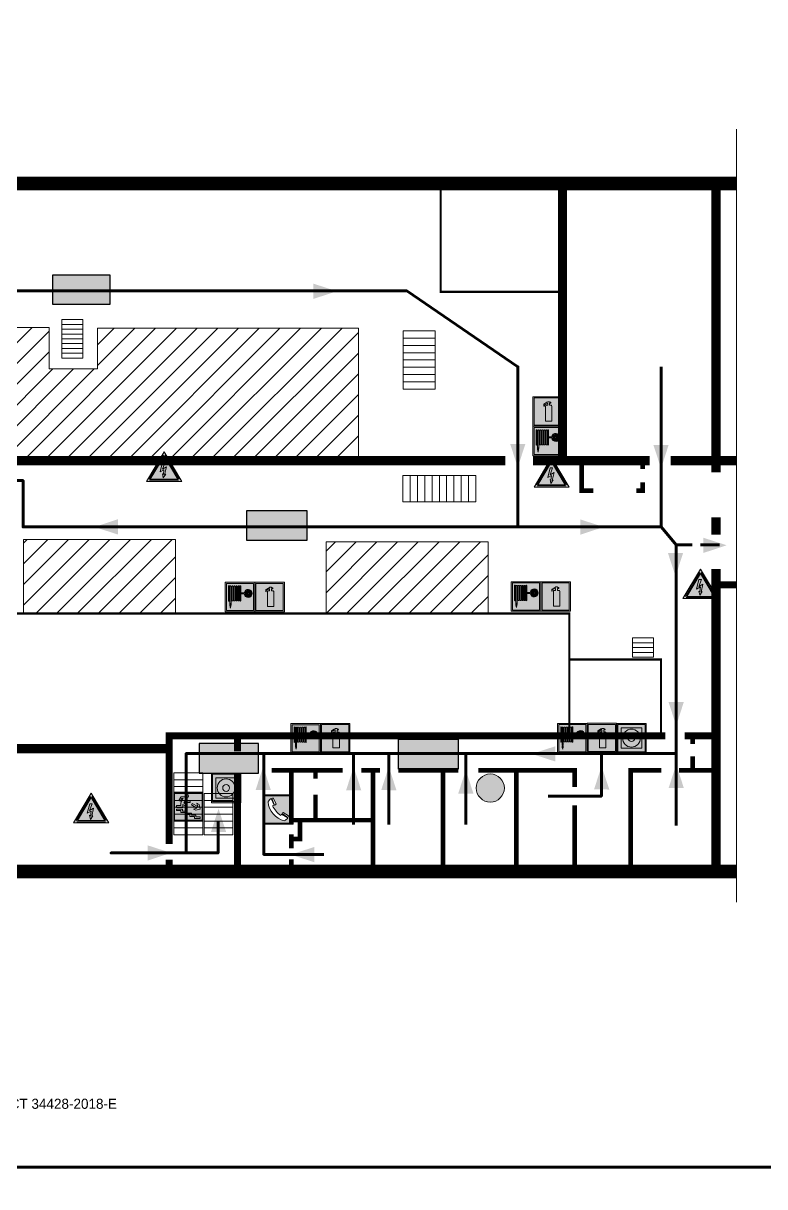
# Model space of a CAD drawing. Header units: millimetres. Extents: x 13114 to 67229, y 22859 to 38520.
# Drawn here: x 21004.2 to 21209.9, y 30889.8 to 31212.8 of the extents above; entities that cross this region are included whole.
import ezdxf

# ---------------------------------------------------------------- set-up
doc = ezdxf.new("R2010")
doc.units = ezdxf.units.MM
doc.layers.add('План_Штампы', color=7, linetype='Continuous')
doc.styles.add('обычный', font='arial.ttf')
pattern_1 = [(225, (43379.641, 41483.6075), (2.87368196, -2.87368196), [])]

# ---------------------------------------------------------------- blocks, each defined once
blk = doc.blocks.new('A$C54414219')
at = {"true_color": 0xffffff}
h = blk.add_hatch(color=7, dxfattribs=at)
h.paths.add_polyline_path([(2.39, -9.45), (2.39, -18.3), (11.23, -18.3), (11.23, -9.45)], flags=0)
h.paths.add_polyline_path([(10.71, -13.87, -1), (2.92, -13.87, -1)], flags=0)
h.paths.add_polyline_path([(8.3, -13.87, -1), (5.33, -13.87, -1)], flags=0)
h.paths.add_polyline_path([(0.41, -7.47), (0.41, -20.27), (13.21, -20.27), (13.21, -7.47)])
h.paths.add_polyline_path([(0.92, -19.77), (12.71, -19.77), (12.71, -7.98), (0.92, -7.98)], flags=16)
h.paths.add_polyline_path([(11.23, -9.45), (11.23, -18.3), (2.39, -18.3), (2.39, -9.45)], flags=0)
at = {"lineweight": 5}
h = blk.add_hatch(color=242, dxfattribs=at)
h.paths.add_polyline_path([(12.71, -7.98), (0.92, -7.98), (0.92, -19.77), (12.71, -19.77)])
h.paths.add_polyline_path([(11.23, -18.3), (2.39, -18.3), (2.39, -9.45), (11.23, -9.45)], flags=16)
h.paths.add_polyline_path([(10.71, -13.87, -1), (2.92, -13.87, -1)], flags=0)
h.paths.add_polyline_path([(8.3, -13.87, -1), (5.33, -13.87, -1)], flags=0)
at = {"true_color": 0xffffff}
h = blk.add_hatch(color=7, dxfattribs=at)
h.paths.add_polyline_path([(2.39, -9.45), (2.39, -18.3), (11.23, -18.3), (11.23, -9.45)])
h.paths.add_polyline_path([(10.71, -13.87, -1), (2.92, -13.87, -1)], flags=16)
h.paths.add_polyline_path([(8.3, -13.87, -1), (5.33, -13.87, -1)], flags=0)
at = {"lineweight": 5}
h = blk.add_hatch(color=242, dxfattribs=at)
h.paths.add_polyline_path([(2.92, -13.87, 1), (10.71, -13.87, 1)])
h.paths.add_polyline_path([(8.3, -13.87, -1), (5.33, -13.87, -1)], flags=16)
at = {"color": 242, "lineweight": 5}
for p, q in [((0.41, -20.27), (0.41, -7.47)), ((0.41, -7.47), (13.21, -7.47)), ((0.41, -7.47), (13.21, -7.47)), ((13.21, -20.27), (13.21, -7.47)), ((0.41, -20.27), (13.21, -20.27))]:
    blk.add_line(p, q, dxfattribs=at)
for points in [[(0.92, -7.98), (12.71, -7.98), (12.71, -19.77), (0.92, -19.77)], [(2.39, -9.45), (11.23, -9.45), (11.23, -18.3), (2.39, -18.3)]]:
    blk.add_lwpolyline(points, close=True, dxfattribs=at)
for radius in [3.89, 1.49]:
    blk.add_circle((6.81, -13.87), radius, dxfattribs=at)
blk = doc.blocks.new('A$C3E6D3DDE')
at = {"lineweight": 5}
h = blk.add_hatch(color=40, dxfattribs=at)
h.paths.add_polyline_path([(24.1, 1.45), (16.46, -11.35), (31.74, -11.35)])
h.paths.add_polyline_path([(24.09, -0.46), (30.03, -10.41), (18.14, -10.41)], flags=16)
h.paths.add_polyline_path([(24.54, -3.08), (23.41, -6.02), (25.13, -5.01), (24.33, -8.5), (24.82, -8.27), (23.79, -9.86), (23.4, -8.04), (23.8, -8.43), (24.04, -6.29), (22.39, -7.25), (23.44, -3.08)], flags=0)
h = blk.add_hatch(color=256, dxfattribs=at)
h.paths.add_polyline_path([(24.37, 0.03, 0.567511), (23.82, 0.03), (17.59, -10.4, 0.582454), (17.86, -10.88), (30.32, -10.88, 0.582149), (30.6, -10.4)])
h.paths.add_polyline_path([(24.09, -0.46), (18.14, -10.41), (30.03, -10.41)], flags=16)
h.paths.add_polyline_path([(24.54, -3.08), (23.41, -6.02), (25.13, -5.01), (24.33, -8.5), (24.82, -8.27), (23.79, -9.86), (23.4, -8.04), (23.8, -8.43), (24.04, -6.29), (22.39, -7.25), (23.44, -3.08)], flags=0)
h = blk.add_hatch(color=40, dxfattribs=at)
h.paths.add_polyline_path([(24.09, -0.46), (18.14, -10.41), (30.03, -10.41)])
h.paths.add_polyline_path([(24.82, -8.27), (23.79, -9.86), (23.4, -8.04), (23.8, -8.43), (24.04, -6.29), (22.39, -7.25), (23.44, -3.08), (24.54, -3.08), (23.41, -6.02), (25.13, -5.01), (24.33, -8.5)], flags=16)
at = {"color": 40, "lineweight": 5}
for p, q in [((16.46, -11.35), (24.1, 1.45)), ((24.1, 1.45), (31.74, -11.35))]:
    blk.add_line(p, q, dxfattribs=at)
at = {"lineweight": 5}
for p, q in [((17.59, -10.4), (23.82, 0.03)), ((24.37, 0.03), (30.6, -10.4)), ((18.14, -10.41), (24.09, -0.46)), ((23.44, -3.08), (22.39, -7.25)), ((23.41, -6.02), (24.54, -3.08)), ((25.13, -5.01), (23.41, -6.02)), ((24.54, -3.08), (23.44, -3.08)), ((24.09, -0.46), (30.03, -10.41)), ((24.33, -8.5), (25.13, -5.01)), ((22.39, -7.25), (24.04, -6.29)), ((23.8, -8.43), (23.4, -8.04)), ((23.4, -8.04), (23.79, -9.86)), ((23.79, -9.86), (24.82, -8.27)), ((24.04, -6.29), (23.8, -8.43)), ((24.82, -8.27), (24.33, -8.5)), ((17.86, -10.88), (30.32, -10.88)), ((18.14, -10.41), (30.03, -10.41))]:
    blk.add_line(p, q, dxfattribs=at)
at = {"color": 50, "lineweight": 5}
blk.add_line((31.74, -11.35), (16.46, -11.35), dxfattribs=at)
blk = doc.blocks.new('A$C37112FD5')
at = {"true_color": 0xf5f5ff}
h = blk.add_hatch(color=7, dxfattribs=at)
h.dxf.hatch_style = 1
h.paths.add_polyline_path([(12.8, -7.4), (0, -7.4), (0, -20.2), (12.8, -20.2)])
h.paths.add_polyline_path([(12.29, -7.91), (12.29, -19.69), (0.51, -19.69), (0.51, -7.91)], flags=16)
h.paths.add_polyline_path([(4.98, -9.04, -0.42597), (5.17, -9.22), (5.17, -12.25), (5.17, -15.29, -0.432244), (4.98, -15.47), (4.83, -15.47, -0.42597), (4.64, -15.29), (4.64, -12.25), (4.64, -9.22, -0.432244), (4.83, -9.04)], flags=0)
h.paths.add_polyline_path([(4.28, -9.22), (4.28, -12.25), (4.28, -15.29, -0.432244), (4.09, -15.47), (3.94, -15.47, -0.42597), (3.75, -15.29), (3.75, -12.25), (3.75, -9.22, -0.432244), (3.94, -9.04), (4.09, -9.04, -0.42597)], flags=0)
h.paths.add_polyline_path([(5.72, -9.04), (5.87, -9.04, -0.42597), (6.06, -9.22), (6.06, -12.25), (6.06, -15.29, -0.432244), (5.87, -15.47), (5.72, -15.47, -0.42597), (5.53, -15.29), (5.53, -12.25), (5.53, -9.22, -0.432244)], flags=0)
h.paths.add_polyline_path([(6.42, -8.9), (6.5, -8.9, -0.42597), (6.69, -9.08), (6.69, -12.03), (8.21, -12.03, -15.824349), (8.21, -12.47), (6.69, -12.47), (6.69, -15.42, -0.432244), (6.5, -15.6), (6.42, -15.6)], flags=0)
h.paths.add_polyline_path([(3.39, -9.22), (3.39, -12.25), (3.39, -15.29, -0.432244), (3.2, -15.47), (3.05, -15.47, -0.42597), (2.85, -15.29), (2.85, -12.25), (2.85, -9.22, -0.432244), (3.05, -9.04), (3.2, -9.04, -0.42597)], flags=0)
h.paths.add_polyline_path([(2.5, -9.22), (2.5, -16.71), (1.96, -16.71), (1.96, -9.22, -0.432244), (2.15, -9.04), (2.31, -9.04, -0.42597)], flags=0)
h.paths.add_polyline_path([(1.61, -8.9), (1.61, -15.6), (1.57, -15.6, -0.42597), (1.37, -15.42), (1.37, -12.03), (1.37, -9.09, -0.432244), (1.57, -8.9)], flags=0)
h.paths.add_polyline_path([(9.76, -10.81), (9.76, -12.03), (8.49, -12.03, -0.336371)], flags=0)
h.paths.add_polyline_path([(8.49, -12.47), (9.76, -12.47), (9.76, -13.7, -0.336371)], flags=0)
h.paths.add_polyline_path([(10.11, -10.81, -0.336371), (11.38, -12.03), (10.11, -12.03)], flags=0)
h.paths.add_polyline_path([(10.11, -12.47), (11.38, -12.47, -0.336371), (10.11, -13.7)], flags=0)
h.paths.add_polyline_path([(2.5, -16.84), (2.5, -17.05), (1.97, -17.05), (1.97, -16.84)], flags=0)
h.paths.add_polyline_path([(2.5, -17.24, -0.033778), (2.24, -18.6, -0.033778), (1.97, -17.24)], flags=0)
h = blk.add_hatch(color=242)
h.dxf.hatch_style = 1
h.paths.add_polyline_path([(12.29, -7.91), (0.51, -7.91), (0.51, -19.69), (12.29, -19.69)])
h.paths.add_polyline_path([(6.42, -15.6), (6.42, -8.9), (6.5, -8.9, -0.42597), (6.69, -9.08), (6.69, -12.03), (8.21, -12.03, -15.824349), (8.21, -12.47), (6.69, -12.47), (6.69, -15.42, -0.432244), (6.5, -15.6)], flags=16)
h.paths.add_polyline_path([(5.87, -15.47), (5.72, -15.47, -0.42597), (5.53, -15.29), (5.53, -12.25), (5.53, -9.22, -0.432244), (5.72, -9.04), (5.87, -9.04, -0.42597), (6.06, -9.22), (6.06, -12.25), (6.06, -15.29, -0.432244)], flags=16)
h.paths.add_polyline_path([(4.98, -15.47), (4.83, -15.47, -0.42597), (4.64, -15.29), (4.64, -12.25), (4.64, -9.22, -0.432244), (4.83, -9.04), (4.98, -9.04, -0.42597), (5.17, -9.22), (5.17, -12.25), (5.17, -15.29, -0.432244)], flags=16)
h.paths.add_polyline_path([(4.09, -15.47), (3.94, -15.47, -0.42597), (3.75, -15.29), (3.75, -12.25), (3.75, -9.22, -0.432244), (3.94, -9.04), (4.09, -9.04, -0.42597), (4.28, -9.22), (4.28, -12.25), (4.28, -15.29, -0.432244)], flags=16)
h.paths.add_polyline_path([(3.2, -15.47), (3.05, -15.47, -0.42597), (2.85, -15.29), (2.85, -12.25), (2.85, -9.22, -0.432244), (3.05, -9.04), (3.2, -9.04, -0.42597), (3.39, -9.22), (3.39, -12.25), (3.39, -15.29, -0.432244)], flags=16)
h.paths.add_polyline_path([(2.5, -17.05), (1.97, -17.05), (1.97, -16.84), (2.5, -16.84)], flags=16)
h.paths.add_polyline_path([(2.5, -17.24, -0.033778), (2.24, -18.6, -0.033778), (1.97, -17.24)], flags=16)
h.paths.add_polyline_path([(2.5, -16.71), (1.96, -16.71), (1.96, -9.22, -0.432244), (2.15, -9.04), (2.31, -9.04, -0.42597), (2.5, -9.22)], flags=16)
h.paths.add_polyline_path([(1.61, -15.6), (1.57, -15.6, -0.42597), (1.37, -15.42), (1.37, -12.03), (1.37, -9.09, -0.432244), (1.57, -8.9), (1.61, -8.9)], flags=16)
h.paths.add_polyline_path([(8.49, -12.47), (9.76, -12.47), (9.76, -13.7, -0.336371)], flags=0)
h.paths.add_polyline_path([(10.11, -13.7), (10.11, -12.47), (11.38, -12.47, -0.336371)], flags=0)
h.paths.add_polyline_path([(8.49, -12.03, -0.336371), (9.76, -10.81), (9.76, -12.03)], flags=0)
h.paths.add_polyline_path([(10.11, -12.03), (10.11, -10.81, -0.336371), (11.38, -12.03)], flags=0)
h = blk.add_hatch(color=7, dxfattribs=at)
h.dxf.hatch_style = 1
h.paths.add_polyline_path([(1.61, -8.9), (1.57, -8.9, 0.432244), (1.37, -9.09), (1.37, -12.03), (1.37, -15.42, 0.42597), (1.57, -15.6), (1.61, -15.6)])
h.paths.add_polyline_path([(2.5, -9.22, 0.42597), (2.31, -9.04), (2.15, -9.04, 0.432244), (1.96, -9.22), (1.96, -16.71), (2.5, -16.71)])
h.paths.add_polyline_path([(2.5, -16.84), (1.97, -16.84), (1.97, -17.05), (2.5, -17.05)])
h.paths.add_polyline_path([(2.5, -17.24), (1.97, -17.24, 0.033778), (2.24, -18.6, 0.033778)])
h.paths.add_polyline_path([(3.39, -12.25), (3.39, -9.22, 0.42597), (3.2, -9.04), (3.05, -9.04, 0.432244), (2.85, -9.22), (2.85, -12.25), (2.85, -15.29, 0.42597), (3.05, -15.47), (3.2, -15.47, 0.432244), (3.39, -15.29)])
h.paths.add_polyline_path([(4.28, -12.25), (4.28, -9.22, 0.42597), (4.09, -9.04), (3.94, -9.04, 0.432244), (3.75, -9.22), (3.75, -12.25), (3.75, -15.29, 0.42597), (3.94, -15.47), (4.09, -15.47, 0.432244), (4.28, -15.29)])
h.paths.add_polyline_path([(5.17, -12.25), (5.17, -9.22, 0.42597), (4.98, -9.04), (4.83, -9.04, 0.432244), (4.64, -9.22), (4.64, -12.25), (4.64, -15.29, 0.42597), (4.83, -15.47), (4.98, -15.47, 0.432244), (5.17, -15.29)])
h.paths.add_polyline_path([(6.06, -12.25), (6.06, -9.22, 0.42597), (5.87, -9.04), (5.72, -9.04, 0.432244), (5.53, -9.22), (5.53, -12.25), (5.53, -15.29, 0.42597), (5.72, -15.47), (5.87, -15.47, 0.432244), (6.06, -15.29)])
h.paths.add_polyline_path([(6.69, -12.47), (8.21, -12.47, 15.824349), (8.21, -12.03), (6.69, -12.03), (6.69, -9.08, 0.42597), (6.5, -8.9), (6.42, -8.9), (6.42, -15.6), (6.5, -15.6, 0.432244), (6.69, -15.42)])
h.paths.add_polyline_path([(8.49, -12.47), (9.76, -12.47), (9.76, -13.7, -0.336371)], flags=16)
h.paths.add_polyline_path([(8.49, -12.03, -0.336371), (9.76, -10.81), (9.76, -12.03)], flags=16)
h.paths.add_polyline_path([(10.11, -12.47), (11.38, -12.47, -0.336371), (10.11, -13.7)], flags=16)
h.paths.add_polyline_path([(10.11, -12.03), (10.11, -10.81, -0.336371), (11.38, -12.03)], flags=16)
h = blk.add_hatch(color=242)
h.dxf.hatch_style = 1
h.paths.add_polyline_path([(9.76, -10.81, 0.336371), (8.49, -12.03), (9.76, -12.03)])
h.paths.add_polyline_path([(10.11, -10.81), (10.11, -12.03), (11.38, -12.03, 0.336371)])
h.paths.add_polyline_path([(11.38, -12.47), (10.11, -12.47), (10.11, -13.7, 0.336371)])
h.paths.add_polyline_path([(9.76, -12.47), (8.49, -12.47, 0.336371), (9.76, -13.7)])
at = {"color": 242, "lineweight": 5}
for p, q in [((0, -20.2), (0, -7.4)), ((0, -7.4), (12.8, -7.4)), ((1.37, -12.03), (1.37, -9.08)), ((1.57, -8.9), (1.61, -8.9)), ((1.61, -8.9), (1.61, -15.6)), ((1.96, -16.71), (1.96, -9.22)), ((2.15, -9.04), (2.31, -9.04)), ((2.5, -16.71), (2.5, -9.22)), ((2.85, -12.25), (2.85, -9.22)), ((3.05, -9.04), (3.2, -9.04)), ((3.39, -12.25), (3.39, -9.22)), ((3.75, -12.25), (3.75, -9.22)), ((3.94, -9.04), (4.09, -9.04)), ((4.28, -12.25), (4.28, -9.22)), ((4.64, -12.25), (4.64, -9.22)), ((4.83, -9.04), (4.98, -9.04)), ((5.17, -12.25), (5.17, -9.22)), ((5.53, -12.25), (5.53, -9.22)), ((5.72, -9.04), (5.87, -9.04)), ((6.06, -12.25), (6.06, -9.22)), ((6.42, -8.9), (6.42, -15.6)), ((6.5, -8.9), (6.42, -8.9)), ((6.69, -12.03), (6.69, -9.08)), ((12.8, -20.2), (12.8, -7.4)), ((1.37, -12.03), (1.37, -15.42)), ((2.85, -12.25), (2.85, -15.29)), ((3.39, -12.25), (3.39, -15.29)), ((3.75, -12.25), (3.75, -15.29)), ((4.28, -12.25), (4.28, -15.29)), ((4.64, -12.25), (4.64, -15.29)), ((5.17, -12.25), (5.17, -15.29)), ((5.53, -12.25), (5.53, -15.29)), ((6.06, -12.25), (6.06, -15.29)), ((8.21, -12.03), (6.69, -12.03)), ((8.21, -12.47), (6.69, -12.47)), ((6.69, -12.47), (6.69, -15.42)), ((9.76, -12.03), (8.49, -12.03)), ((9.76, -12.47), (8.49, -12.47)), ((9.76, -10.81), (9.76, -12.03)), ((9.76, -12.47), (9.76, -13.7)), ((10.11, -10.81), (10.11, -12.03)), ((11.38, -12.03), (10.11, -12.03)), ((11.38, -12.47), (10.11, -12.47)), ((10.11, -12.47), (10.11, -13.7)), ((1.57, -15.6), (1.61, -15.6)), ((1.96, -16.71), (2.5, -16.71)), ((1.97, -16.84), (2.5, -16.84)), ((1.97, -17.05), (1.97, -16.84)), ((2.5, -17.05), (1.97, -17.05)), ((1.97, -17.24), (2.5, -17.24)), ((2.5, -16.84), (2.5, -17.05)), ((3.05, -15.47), (3.2, -15.47)), ((3.94, -15.47), (4.09, -15.47)), ((4.83, -15.47), (4.98, -15.47)), ((5.72, -15.47), (5.87, -15.47)), ((6.42, -15.6), (6.5, -15.6)), ((0, -20.2), (12.8, -20.2))]:
    blk.add_line(p, q, dxfattribs=at)
blk.add_lwpolyline([(0.51, -7.91), (12.29, -7.91), (12.29, -19.69), (0.51, -19.69)], close=True, dxfattribs=at)
for centre, radius, start, end in [((1.56, -9.09), 0.182, 87.1027, 180.6071), ((2.15, -9.22), 0.182, 87.1027, 180.6071), ((2.32, -9.22), 0.182, 359.3929, 92.8973), ((3.04, -9.22), 0.182, 87.1027, 180.6071), ((3.21, -9.22), 0.182, 359.3929, 92.8973), ((3.93, -9.22), 0.182, 87.1027, 180.6071), ((4.1, -9.22), 0.182, 359.3929, 92.8973), ((4.82, -9.22), 0.182, 87.1027, 180.6071), ((4.99, -9.22), 0.182, 359.3929, 92.8973), ((5.71, -9.22), 0.182, 87.1027, 180.6071), ((5.88, -9.22), 0.182, 359.3929, 92.8973), ((6.51, -9.09), 0.182, 359.3929, 92.8973), ((9.93, -12.25), 1.74, 187.2319, 172.7681), ((9.93, -12.25), 1.46, 96.9927, 171.3585), ((9.93, -12.25), 1.46, 188.6415, 263.0073), ((9.93, -12.25), 1.46, 8.6415, 83.0073), ((9.93, -12.25), 1.46, 276.9927, 351.3585), ((1.56, -15.42), 0.182, 179.3929, 272.8973), ((12.17, -15.98), 10.27, 187.041, 194.7793), ((-7.7, -15.98), 10.27, 345.2207, 352.959), ((3.04, -15.29), 0.182, 179.3929, 272.8973), ((3.21, -15.29), 0.182, 267.1027, 0.6071), ((3.93, -15.29), 0.182, 179.3929, 272.8973), ((4.1, -15.29), 0.182, 267.1027, 0.6071), ((4.82, -15.29), 0.182, 179.3929, 272.8973), ((4.99, -15.29), 0.182, 267.1027, 0.6071), ((5.71, -15.29), 0.182, 179.3929, 272.8973), ((5.88, -15.29), 0.182, 267.1027, 0.6071), ((6.51, -15.42), 0.182, 267.1027, 0.6071)]:
    blk.add_arc(centre, radius, start, end, dxfattribs=at)
blk = doc.blocks.new('A$C3AD82952')
at = {"true_color": 0xf5f5ff}
h = blk.add_hatch(color=7, dxfattribs=at)
h.dxf.hatch_style = 1
h.paths.add_polyline_path([(8.21, 8.73, 0.414214), (7.89, 9.05), (7.22, 9.05), (7.22, 9.92), (7.59, 9.92, 1), (7.57, 10.36), (7.22, 10.36), (7.22, 10.6), (6.43, 10.6), (6.43, 10.36), (6.01, 10.36), (4.74, 9.59), (4.74, 8.69), (4.98, 8.73), (4.98, 9.26), (6.12, 9.91), (6.43, 9.91), (6.43, 9.05), (5.76, 9.05, 0.414214), (5.44, 8.73), (5.44, 2.2), (8.21, 2.2)], flags=0)
h.paths.add_polyline_path([(12.8, 12.8), (0, 12.8), (0, 0), (12.8, 0)])
h.paths.add_polyline_path([(0.51, 12.29), (12.29, 12.29), (12.29, 0.51), (0.51, 0.51)], flags=16)
h.paths.add_polyline_path([(4.74, 9.59), (6.01, 10.36), (6.43, 10.36), (6.43, 10.6), (7.22, 10.6), (7.22, 10.36), (7.59, 10.36, -0.94586), (7.59, 9.92), (7.22, 9.92), (7.22, 9.05), (7.89, 9.05, -0.414214), (8.21, 8.73), (8.21, 2.2), (5.44, 2.2), (5.44, 8.73, -0.414214), (5.76, 9.05), (6.43, 9.05), (6.43, 9.91), (6.12, 9.91), (4.98, 9.26), (4.98, 8.73), (4.74, 8.69)], flags=0)
h = blk.add_hatch(color=242)
h.dxf.hatch_style = 1
h.paths.add_polyline_path([(12.29, 12.29), (0.51, 12.29), (0.51, 0.51), (12.29, 0.51)])
h.paths.add_polyline_path([(4.74, 8.69), (4.74, 9.59), (6.01, 10.36), (6.43, 10.36), (6.43, 10.6), (7.22, 10.6), (7.22, 10.36), (7.59, 10.36, -0.94586), (7.59, 9.92), (7.22, 9.92), (7.22, 9.05), (7.89, 9.05, -0.414214), (8.21, 8.73), (8.21, 2.2), (5.44, 2.2), (5.44, 8.73, -0.414214), (5.76, 9.05), (6.43, 9.05), (6.43, 9.91), (6.12, 9.91), (4.98, 9.26), (4.98, 8.73)], flags=16)
h = blk.add_hatch(color=7, dxfattribs=at)
h.dxf.hatch_style = 1
h.paths.add_polyline_path([(8.21, 8.73, 0.414214), (7.89, 9.05), (7.22, 9.05), (7.22, 9.92), (7.59, 9.92, 1), (7.57, 10.36), (7.22, 10.36), (7.22, 10.6), (6.43, 10.6), (6.43, 10.36), (6.01, 10.36), (4.74, 9.59), (4.74, 8.69), (4.98, 8.73), (4.98, 9.26), (6.12, 9.91), (6.43, 9.91), (6.43, 9.05), (5.76, 9.05, 0.414214), (5.44, 8.73), (5.44, 2.2), (8.21, 2.2)])
at = {"color": 242, "lineweight": 5}
for p, q in [((0, 0), (0, 12.8)), ((0, 12.8), (12.8, 12.8)), ((6.01, 10.36), (4.74, 9.59)), ((6.01, 10.36), (6.43, 10.36)), ((7.22, 10.6), (6.43, 10.6)), ((6.43, 10.6), (6.43, 10.36)), ((7.22, 10.36), (7.22, 10.6)), ((7.59, 10.36), (7.22, 10.36)), ((12.8, 0), (12.8, 12.8)), ((4.74, 9.59), (4.74, 8.69)), ((4.74, 8.69), (4.98, 8.73)), ((4.98, 9.26), (6.12, 9.91)), ((4.98, 8.73), (4.98, 9.26)), ((5.44, 2.2), (5.44, 8.73)), ((5.76, 9.05), (6.43, 9.05)), ((6.12, 9.91), (6.43, 9.91)), ((6.43, 9.91), (6.43, 9.05)), ((7.22, 9.05), (7.22, 9.92)), ((7.59, 9.92), (7.22, 9.92)), ((7.89, 9.05), (7.22, 9.05)), ((8.21, 2.2), (8.21, 8.73)), ((0, 0), (12.8, 0)), ((5.44, 2.2), (8.21, 2.2))]:
    blk.add_line(p, q, dxfattribs=at)
blk.add_lwpolyline([(0.51, 12.29), (12.29, 12.29), (12.29, 0.51), (0.51, 0.51)], close=True, dxfattribs=at)
for centre, radius, start, end in [((7.58, 10.14), 0.223, 273.1875, 86.8125), ((5.76, 8.73), 0.32, 90, 180), ((7.89, 8.73), 0.32, 0, 90)]:
    blk.add_arc(centre, radius, start, end, dxfattribs=at)
blk = doc.blocks.new('A$C7B4425F7')
at = {"true_color": 0xffffff}
blk.add_hatch(color=7, dxfattribs=at).paths.add_polyline_path([(0, 0), (-16, 0), (-16, -8), (0, -8)])
h = blk.add_hatch(color=126)
h.paths.add_polyline_path([(-0.2, -0.2), (-15.8, -0.2), (-15.8, -7.8), (-0.2, -7.8)])
h.paths.add_polyline_path([(-11.76, -2.03), (-11.76, -3.66), (-11.17, -3.66, -0.568275), (-11.17, -6.18), (-12.58, -6.18), (-12.58, -2.03)], flags=16)
h.paths.add_polyline_path([(-13.33, -4.12, -0.495768), (-13.59, -6.18), (-15.03, -6.18), (-15.03, -2.03), (-13.59, -2.03, -0.487973)], flags=16)
h.paths.add_polyline_path([(-10.25, -2.03), (-9.48, -2.03), (-9.48, -6.18), (-10.25, -6.18)], flags=16)
h.paths.add_polyline_path([(-13.84, -3.69), (-14.24, -3.69), (-14.24, -3.03), (-13.9, -3.03, -0.692621)], flags=0)
h.paths.add_polyline_path([(-9.15, -2.03), (-8.4, -2.03), (-8.04, -3.07), (-7.68, -2.03), (-6.93, -2.03), (-7.64, -4.1), (-6.93, -6.18), (-7.68, -6.18), (-8.04, -5.14), (-8.4, -6.18), (-9.15, -6.18), (-8.44, -4.1)], flags=16)
h.paths.add_polyline_path([(-11.76, -4.46), (-11.42, -4.46, -0.692621), (-11.36, -5.12), (-11.76, -5.12)], flags=0)
h.paths.add_polyline_path([(-13.9, -5.2), (-14.24, -5.2), (-14.24, -4.55), (-13.84, -4.55, -0.708038)], flags=0)
edge = h.paths.add_edge_path(flags=16)
edge.add_ellipse((-5.51, -4.08), major_axis=(0, 2.05), ratio=0.586184, start_angle=0, end_angle=360)
edge = h.paths.add_edge_path(flags=0)
edge.add_ellipse((-5.51, -4.08), major_axis=(0, 1.14), ratio=0.454828, start_angle=0, end_angle=360)
h.paths.add_polyline_path([(-4.13, -4.96, 0.377264), (-3.48, -4.52, 0.0555), (-3.16, -2.03), (-1.66, -2.03), (-1.66, -4.96), (-0.96, -4.96), (-0.96, -7.01), (-1.75, -7.01), (-1.75, -6.18), (-3.3, -6.18), (-3.3, -7.02), (-4.13, -7.02)], flags=16)
h.paths.add_polyline_path([(-2.73, -2.91), (-2.28, -2.91), (-2.28, -4.96), (-3.05, -4.96, 0.079136)], flags=0)
at = {"color": 126}
blk.add_lwpolyline([(-16, -8), (0, -8), (0, 0), (-16, 0)], close=True, dxfattribs=at)
blk = doc.blocks.new('A$C456E1F9C')
at = {"lineweight": 5}
h = blk.add_hatch(color=242, dxfattribs=at)
h.paths.add_polyline_path([(0.51, -1.47), (0.51, -13.26), (12.29, -13.26), (12.29, -1.47)])
h.paths.add_polyline_path([(5.42, -4.95, -0.254479), (4.78, -5.4), (3.52, -2.53, -0.209735), (4.23, -2.4)], flags=16)
h.paths.add_polyline_path([(8.53, -8.6), (10.87, -10.17), (10.54, -10.76), (8.03, -9.13, -0.192251)], flags=16)
h.paths.add_polyline_path([(4.61, -5.49, 0.005518), (3.87, -5.72, 0.128647), (7.49, -10.01, 0.00809), (7.83, -9.33), (10.47, -10.97, -0.16736), (8.99, -12.25, -0.327862), (1.95, -3.95, -0.166952), (3.36, -2.62)], flags=16)
at = {"color": 242, "lineweight": 5}
for p, q in [((0, -13.77), (0, -0.97)), ((12.8, -0.97), (0, -0.97)), ((4.61, -5.49), (3.36, -2.62)), ((3.52, -2.53), (4.78, -5.4)), ((4.23, -2.4), (5.42, -4.95)), ((12.8, -13.77), (12.8, -0.97)), ((7.83, -9.33), (10.47, -10.97)), ((8.03, -9.13), (10.54, -10.76)), ((10.81, -10.12), (8.53, -8.6)), ((0, -13.77), (12.8, -13.77)), ((10.54, -10.76), (10.8, -10.3)), ((10.8, -10.3), (10.81, -10.12))]:
    blk.add_line(p, q, dxfattribs=at)
blk.add_lwpolyline([(0.51, -1.47), (12.29, -1.47), (12.29, -13.26), (0.51, -13.26)], close=True, dxfattribs=at)
for centre, radius, start, end in [((4.59, -5.34), 2.99, 114.2845, 152.1974), ((11.12, -3.31), 9.19, 183.9915, 256.6009), ((4.02, -3.27), 0.891, 76.3284, 123.7092), ((4.68, -4.59), 0.824, 276.9621, 334.0723), ((14.98, -39.1), 35.17, 107.1487, 108.4135), ((13.86, -0.94), 11.08, 205.5536, 234.8762), ((-13.31, 0.8), 23.44, 332.5487, 334.4027), ((8.94, -9.5), 0.989, 114.4092, 157.9388), ((7.87, -9.46), 3, 291.9291, 329.9329)]:
    blk.add_arc(centre, radius, start, end, dxfattribs=at)
blk = doc.blocks.new('A$C32E8229D')
at = {"true_color": 0xffffff}
blk.add_hatch(color=7, dxfattribs=at).paths.add_polyline_path([(0, 0), (0, -8), (16, -8), (16, 0)])
h = blk.add_hatch(color=126)
h.paths.add_polyline_path([(0.2, -0.2), (15.8, -0.2), (15.8, -7.8), (0.2, -7.8)])
h.paths.add_polyline_path([(13.49, -2.05), (12.08, -2.05), (11.37, -2.63, 0.162397), (11.29, -2.84), (11.29, -3.63), (10.35, -3.63), (10.35, -4.05), (11.68, -4.05), (11.68, -3.48), (12.26, -4.28), (11.29, -5.1), (11.29, -6.78), (11.85, -6.78), (11.85, -5.44), (12.8, -4.64), (12.8, -5.94), (14.46, -5.94), (14.46, -5.39), (13.45, -5.39), (13.45, -3.97), (12.46, -2.59), (13.15, -2.59), (13.69, -3.34), (14.18, -3)], flags=16)
h.paths.add_polyline_path([(10.74, -1.82, 1), (11.8, -1.82, 1)], flags=16)
h.paths.add_polyline_path([(9.39, -3.59), (5.99, -3.59), (6.56, -3.03), (5.91, -3.03), (5.1, -3.83), (5.91, -4.64), (6.56, -4.64), (5.99, -4.09), (9.39, -4.09)], flags=16)
h.paths.add_polyline_path([(4.29, -1.08), (1.72, -1.08), (1.72, -6.6), (4.29, -6.6)], flags=16)
at = {"color": 126}
blk.add_lwpolyline([(16, -8), (0, -8), (0, 0), (16, 0)], close=True, dxfattribs=at)
blk = doc.blocks.new('A$C7B8C2D5B')
at = {"lineweight": 0}
h = blk.add_hatch(color=5, dxfattribs=at)
h.dxf.hatch_style = 1
h.paths.add_polyline_path([(1.4, -3.02, 1), (-2.11, -3.02, 1)])
at = {"color": 5, "lineweight": 0}
blk.add_circle((-0.36, -3.02), 1.75, dxfattribs=at)
blk = doc.blocks.new('вниз')
at = {"lineweight": 0, "true_color": 0xffffff}
h = blk.add_hatch(color=7, dxfattribs=at)
h.dxf.hatch_style = 1
h.paths.add_polyline_path([(40994.51, -4472.22), (40986.51, -4472.22), (40986.51, -4480.22), (40994.51, -4480.22)])
h.paths.add_polyline_path([(40994.31, -4472.42), (40994.31, -4480.01), (40986.71, -4480.01), (40986.71, -4472.42)], flags=16)
h.paths.add_polyline_path([(40988.43, -4473.53), (40989.43, -4473.53), (40990.19, -4473.96), (40990.19, -4474.6), (40991, -4474.6), (40991, -4475.06), (40989.73, -4475.06), (40989.73, -4474.46), (40989.3, -4475.18), (40990.17, -4475.7), (40990.17, -4477.11), (40989.63, -4477.11), (40989.63, -4476.01), (40988.94, -4475.59), (40988.94, -4476.46), (40988.94, -4476.46), (40987.47, -4476.46), (40987.26, -4476.46), (40987.26, -4475.92), (40988.4, -4475.92), (40988.4, -4475.2), (40989.1, -4473.99), (40988.66, -4473.99), (40988.24, -4474.7), (40987.86, -4474.47), (40988.41, -4473.56)], flags=0)
h.paths.add_polyline_path([(40990.55, -4473.29, -1), (40989.69, -4473.29, -1)], flags=0)
h.paths.add_polyline_path([(40988.85, -4476.89), (40988.85, -4477.43), (40990.1, -4477.43), (40990.1, -4477.99), (40991.34, -4477.99), (40991.34, -4478.54), (40992.59, -4478.54), (40992.59, -4479.09), (40993.83, -4479.09), (40993.83, -4479.52), (40992.17, -4479.52), (40992.17, -4478.97), (40990.91, -4478.97), (40990.91, -4478.41), (40989.68, -4478.41), (40989.68, -4477.86), (40988.43, -4477.86), (40988.43, -4477.31), (40987.6, -4477.31), (40987.18, -4477.31), (40987.18, -4476.89)], flags=0)
h.paths.add_polyline_path([(40991.61, -4475.33), (40993.12, -4476.2), (40992.9, -4475.27), (40993.48, -4475.6), (40993.83, -4476.88), (40992.56, -4477.22), (40991.97, -4476.88), (40992.9, -4476.61), (40991.38, -4475.74), (40991.58, -4475.39)], flags=0)
h.paths.add_polyline_path([(40990.19, -4473.96), (40989.43, -4473.53), (40988.43, -4473.53), (40988.41, -4473.56), (40987.86, -4474.47), (40988.24, -4474.7), (40988.66, -4473.99), (40989.1, -4473.99), (40988.4, -4475.2), (40988.4, -4475.92), (40987.26, -4475.92), (40987.26, -4476.46), (40987.47, -4476.46), (40988.94, -4476.46), (40988.94, -4476.27), (40988.94, -4475.59), (40989.63, -4476.01), (40989.63, -4477.11), (40990.17, -4477.11), (40990.17, -4475.7), (40989.3, -4475.18), (40989.73, -4474.46), (40989.73, -4475.06), (40991, -4475.06), (40991, -4474.6), (40990.19, -4474.6)], flags=0)
h.paths.add_polyline_path([(40990.55, -4473.29, 1), (40989.69, -4473.29, 1)], flags=0)
h.paths.add_polyline_path([(40991.61, -4475.33), (40991.58, -4475.39), (40991.38, -4475.74), (40992.9, -4476.61), (40991.97, -4476.88), (40992.56, -4477.22), (40993.83, -4476.88), (40993.48, -4475.6), (40992.9, -4475.27), (40993.12, -4476.2)], flags=0)
h.paths.add_polyline_path([(40990.1, -4477.43), (40988.85, -4477.43), (40988.85, -4476.89), (40987.18, -4476.89), (40987.18, -4477.31), (40987.6, -4477.31), (40988.43, -4477.31), (40988.43, -4477.86), (40989.68, -4477.86), (40989.68, -4478.41), (40990.91, -4478.41), (40990.91, -4478.97), (40992.17, -4478.97), (40992.17, -4479.52), (40993.83, -4479.52), (40993.83, -4479.09), (40992.59, -4479.09), (40992.59, -4478.54), (40991.34, -4478.54), (40991.34, -4477.99), (40990.1, -4477.99)], flags=0)
at = {"lineweight": 0}
h = blk.add_hatch(color=126, dxfattribs=at)
h.dxf.hatch_style = 1
h.paths.add_polyline_path([(40994.31, -4472.42), (40986.71, -4472.42), (40986.71, -4480.01), (40994.31, -4480.01)])
h.paths.add_polyline_path([(40988.43, -4473.53), (40989.43, -4473.53), (40990.19, -4473.96), (40990.19, -4474.6), (40991, -4474.6), (40991, -4475.06), (40989.73, -4475.06), (40989.73, -4474.46), (40989.3, -4475.18), (40990.17, -4475.7), (40990.17, -4477.11), (40989.63, -4477.11), (40989.63, -4476.01), (40988.94, -4475.59), (40988.94, -4476.46), (40988.94, -4476.46), (40987.47, -4476.46), (40987.26, -4476.46), (40987.26, -4475.92), (40988.4, -4475.92), (40988.4, -4475.2), (40989.1, -4473.99), (40988.66, -4473.99), (40988.24, -4474.7), (40987.86, -4474.47), (40988.41, -4473.56)], flags=16)
h.paths.add_polyline_path([(40990.55, -4473.29, -1), (40989.69, -4473.29, -1)], flags=16)
h.paths.add_polyline_path([(40988.85, -4476.89), (40988.85, -4477.43), (40990.1, -4477.43), (40990.1, -4477.99), (40991.34, -4477.99), (40991.34, -4478.54), (40992.59, -4478.54), (40992.59, -4479.09), (40993.83, -4479.09), (40993.83, -4479.52), (40992.17, -4479.52), (40992.17, -4478.97), (40990.91, -4478.97), (40990.91, -4478.41), (40989.68, -4478.41), (40989.68, -4477.86), (40988.43, -4477.86), (40988.43, -4477.31), (40987.6, -4477.31), (40987.18, -4477.31), (40987.18, -4476.89)], flags=16)
h.paths.add_polyline_path([(40991.61, -4475.33), (40993.12, -4476.2), (40992.9, -4475.27), (40993.48, -4475.6), (40993.83, -4476.88), (40992.56, -4477.22), (40991.97, -4476.88), (40992.9, -4476.61), (40991.38, -4475.74), (40991.58, -4475.39)], flags=16)
at = {"lineweight": 0, "true_color": 0xffffff}
h = blk.add_hatch(color=7, dxfattribs=at)
h.dxf.hatch_style = 1
h.paths.add_polyline_path([(40989.73, -4474.46), (40989.73, -4475.06), (40991, -4475.06), (40991, -4474.6), (40990.19, -4474.6), (40990.19, -4473.96), (40989.43, -4473.53), (40988.43, -4473.53), (40988.41, -4473.56), (40987.86, -4474.47), (40988.24, -4474.7), (40988.66, -4473.99), (40989.1, -4473.99), (40988.4, -4475.2), (40988.4, -4475.92), (40987.26, -4475.92), (40987.26, -4476.46), (40987.47, -4476.46), (40988.94, -4476.46), (40988.94, -4475.59), (40989.63, -4476.01), (40989.63, -4477.11), (40990.17, -4477.11), (40990.17, -4475.7), (40989.3, -4475.18)])
h.paths.add_polyline_path([(40989.69, -4473.29, 1), (40990.55, -4473.29, 1)])
h.paths.add_polyline_path([(40991.61, -4475.33), (40991.58, -4475.39), (40991.38, -4475.74), (40992.9, -4476.61), (40991.97, -4476.88), (40992.56, -4477.22), (40993.83, -4476.88), (40993.48, -4475.6), (40992.9, -4475.27), (40993.12, -4476.2)])
h.paths.add_polyline_path([(40990.1, -4477.43), (40988.85, -4477.43), (40988.85, -4476.89), (40987.18, -4476.89), (40987.18, -4477.31), (40987.6, -4477.31), (40988.43, -4477.31), (40988.43, -4477.86), (40989.68, -4477.86), (40989.68, -4478.41), (40990.91, -4478.41), (40990.91, -4478.97), (40992.17, -4478.97), (40992.17, -4479.52), (40993.83, -4479.52), (40993.83, -4479.09), (40992.59, -4479.09), (40992.59, -4478.54), (40991.34, -4478.54), (40991.34, -4477.99), (40990.1, -4477.99)])
at = {"color": 126, "lineweight": 0}
for points in [[(40986.51, -4472.22), (40994.51, -4472.22), (40994.51, -4480.22), (40986.51, -4480.22)], [(40986.71, -4472.42), (40994.31, -4472.42), (40994.31, -4480.01), (40986.71, -4480.01)]]:
    blk.add_lwpolyline(points, close=True, dxfattribs=at)
for points in [[(40987.47, -4476.46), (40987.26, -4476.46), (40987.26, -4475.92), (40988.4, -4475.92), (40988.4, -4475.2), (40989.1, -4473.99), (40988.66, -4473.99), (40988.24, -4474.7), (40987.86, -4474.47), (40988.41, -4473.56), (40988.43, -4473.53), (40989.43, -4473.53), (40990.19, -4473.96), (40990.19, -4474.6), (40991, -4474.6), (40991, -4475.06), (40989.73, -4475.06), (40989.73, -4474.46), (40989.3, -4475.18), (40990.17, -4475.7), (40990.17, -4477.11), (40989.63, -4477.11), (40989.63, -4476.01), (40988.94, -4475.59), (40988.94, -4476.46)], [(40991.58, -4475.39), (40991.38, -4475.74), (40992.9, -4476.61), (40991.97, -4476.88), (40992.56, -4477.22), (40993.83, -4476.88), (40993.48, -4475.6), (40992.9, -4475.27), (40993.12, -4476.2), (40991.61, -4475.33), (40991.58, -4475.39)], [(40987.6, -4477.31), (40987.18, -4477.31), (40987.18, -4476.89), (40988.85, -4476.89), (40988.85, -4477.43), (40990.1, -4477.43), (40990.1, -4477.99), (40991.34, -4477.99), (40991.34, -4478.54), (40992.59, -4478.54), (40992.59, -4479.09), (40993.83, -4479.09), (40993.83, -4479.52), (40992.17, -4479.52), (40992.17, -4478.97), (40990.91, -4478.97), (40990.91, -4478.41), (40989.68, -4478.41), (40989.68, -4477.86), (40988.43, -4477.86), (40988.43, -4477.31), (40987.6, -4477.31)], [(40987.47, -4476.46), (40988.94, -4476.46), (40988.94, -4476.27)]]:
    blk.add_lwpolyline(points, dxfattribs=at)
blk.add_circle((40990.12, -4473.29), 0.432, dxfattribs=at)

msp = doc.modelspace()

# ---------------------------------------------------------------- hatches: boundary and pattern name
at = {"lineweight": 0}
h = msp.add_hatch(dxfattribs=at)
h.set_pattern_fill('ANSI31', color=256, scale=1.28, angle=180)
h.set_pattern_definition(pattern_1)
h.paths.add_polyline_path([(21024.82, 31128.13), (21024.82, 31116.82), (21011.37, 31116.82), (21011.37, 31128.35), (20930.08, 31128.35), (20930.08, 31091.83), (21097.22, 31091.37), (21097.22, 31128.13)])
h = msp.add_hatch(dxfattribs=at)
h.set_pattern_fill('ANSI31', color=256, scale=1.28, angle=180)
h.set_pattern_definition(pattern_1)
h.paths.add_polyline_path([(21088.2, 31068.83), (21088.2, 31048.92), (21133.16, 31048.92), (21133.16, 31068.83)])
h.paths.add_polyline_path([(21004.24, 31069.47), (21004.24, 31048.92), (21046.43, 31048.92), (21046.43, 31069.47)])

# ---------------------------------------------------------------- linework, layer by layer
at = {"color": 1, "lineweight": 100}
for points in [[(20843.15, 31290.27), (21443.15, 31290.27), (21443.15, 30895.27), (20843.15, 30895.27)], [(20843.15, 30895.27), (21443.15, 30895.27), (21443.15, 30500.27), (20843.15, 30500.27)]]:
    msp.add_lwpolyline(points, close=True, dxfattribs=at)
at = {"lineweight": 0}
for points in [[(21202.06, 30968.78), (21202.06, 31183.39)], [(21097.22, 31091.37), (21097.22, 31128.13), (21024.82, 31128.13), (21024.82, 31116.82), (21011.37, 31116.82), (21011.37, 31128.35), (20930.08, 31128.35), (20930.08, 31091.83), (21097.22, 31091.37), (21097.22, 31128.13)]]:
    msp.add_lwpolyline(points, dxfattribs=at)
for points, const_width in [([(21202.06, 31168.32), (20889.5, 31168.32), (20889.5, 31164.94)], 3.84), ([(21153.79, 31091.37), (21153.79, 31167.29)], 2.56), ([(21196.4, 31168.32), (21196.4, 31088.12)], 2.56), ([(21137.93, 31091.37), (20890.21, 31091.37)], 2.56), ([(21178.02, 31091.37), (21145.63, 31091.37)], 2.56), ([(21162.39, 31083.07), (21159.09, 31083.07), (21159.09, 31091.53)], 1.28), ([(21176.08, 31091.06), (21176.08, 31089.07)], 1.28), ([(21202.06, 31091.37), (21183.85, 31091.37)], 2.56), ([(21176.08, 31085.33), (21176.08, 31083.07), (21174.33, 31083.07)], 1.28), ([(21202.06, 30977.32), (20889.5, 30977.32), (20889.5, 31081.84)], 3.84), ([(21181.13, 31015.02), (21181.13, 31036.21), (21155.7, 31036.21), (21155.7, 31014.99), (21155.7, 31048.92), (20968.62, 31048.92), (20968.62, 31074.82), (20932.51, 31074.82)], 0.64), ([(21196.4, 31075.63), (21196.4, 31070.82)], 2.56), ([(21196.4, 31061.27), (21196.4, 30977.4)], 2.56), ([(21202.06, 31056.89), (21196.57, 31056.89)], 1.92), ([(21044.65, 31011.45), (20968.34, 31011.45), (20968.34, 31024.07), (20940.22, 31024.07)], 2.56), ([(21182.3, 31015.02), (21044.65, 31015.02), (21044.65, 30984.95)], 1.92), ([(21063.63, 31015.02), (21063.63, 31010.67)], 1.92), ([(21196.46, 31015.02), (21187.71, 31015.02)], 1.92), ([(21189.92, 31015.02), (21189.92, 31012.76)], 1.28), ([(21189.92, 31009.32), (21189.92, 31005.45), (21195.66, 31005.45), (21186.17, 31005.45)], 1.28), ([(21063.63, 31004.72), (21063.63, 30978.22)], 1.92), ([(21092.78, 31005.45), (21078.6, 31005.45), (21078.6, 30990.43)], 1.28), ([(21078.6, 30986.38), (21080.99, 30986.38), (21080.99, 30991.58), (21078.6, 30991.58), (21101.24, 30991.58), (21101.24, 31005.45), (21101.24, 30978.21)], 1.28), ([(21085.27, 31005.45), (21085.27, 31003.14)], 1.28), ([(21103.19, 31005.45), (21097.99, 31005.45)], 1.28), ([(21124.86, 31005.45), (21108.26, 31005.45)], 1.28), ([(21120.63, 31005.45), (21120.63, 30977.49)], 1.28), ([(21157.18, 31000.76), (21157.18, 31005.45), (21130.46, 31005.45)], 1.28), ([(21141.02, 31005.45), (21141.02, 30977.49)], 1.28), ([(21181.2, 31005.45), (21172.72, 31005.45), (21172.72, 30977.21)], 1.28), ([(21085.27, 30991.58), (21085.27, 30998.65)], 1.28), ([(21157.18, 30977.64), (21157.18, 30995.72)], 1.28), ([(21078.6, 30987.68), (21078.6, 30983.78)], 1.28), ([(21044.65, 30980.58), (21044.65, 30977.58)], 1.92), ([(21078.6, 30980.74), (21078.6, 30977.85)], 1.28)]:
    msp.add_lwpolyline(points, dxfattribs=dict(at, const_width=const_width))
at = {"lineweight": 0, "const_width": 0.64}
msp.add_lwpolyline([(21153.79, 31167.29), (21120, 31167.29), (21120, 31138.26), (21153.79, 31138.26)], close=True, dxfattribs=at)
at = {"color": 126, "lineweight": 100, "true_color": 0x008754}
for points in [[(20939.29, 31138.5), (21110.61, 31138.5), (21141.42, 31117.42), (21141.42, 31072.96)], [(21181.21, 31072.96), (21181.21, 31072.96), (21181.21, 31072.96), (21181.21, 31117.42)], [(21181.21, 31072.96), (21004.11, 31072.96), (21004.11, 31085.83), (20978.83, 31085.83), (20978.83, 31064.79), (20988.36, 31064.79), (20988.36, 31076.52)], [(21185.33, 31067.96), (21181.21, 31072.96)], [(21181.21, 31072.96), (21185.33, 31067.96)], [(21189.74, 31067.96), (21185.33, 31067.96), (21185.33, 31010.04), (21049.34, 31010.04), (21049.34, 30982.5), (21028.55, 30982.5), (21058.22, 30982.5), (21058.22, 30991.09)], [(21197.35, 31067.96), (21192.05, 31067.96)], [(21070.9, 31010.04), (21070.9, 30990.41)], [(21095.81, 31010.04), (21095.81, 30990.41)], [(21105.59, 31010.04), (21105.59, 30990.41)], [(21126.94, 31010.04), (21126.94, 30990.41)], [(21164.6, 31010.04), (21164.6, 30998.27), (21149.78, 30998.27)], [(21185.33, 31010.04), (21185.33, 30990.12)], [(21070.9, 30990.41), (21070.9, 30982.07), (21087.59, 30982.07)]]:
    msp.add_lwpolyline(points, dxfattribs=at)
at = {"lineweight": 0}
for points in [[(21020.67, 31130.51), (21014.85, 31130.51), (21014.85, 31129.18), (21020.67, 31129.18)], [(21020.67, 31129.18), (21014.85, 31129.18), (21014.85, 31127.85), (21020.67, 31127.85)], [(21020.67, 31127.85), (21014.85, 31127.85), (21014.85, 31126.51), (21020.67, 31126.51)], [(21020.67, 31126.51), (21014.85, 31126.51), (21014.85, 31125.18), (21020.67, 31125.18)], [(21118.45, 31127.41), (21109.63, 31127.41), (21109.63, 31125.38), (21118.45, 31125.38)], [(21020.67, 31125.18), (21014.85, 31125.18), (21014.85, 31123.85), (21020.67, 31123.85)], [(21020.67, 31123.85), (21014.85, 31123.85), (21014.85, 31122.51), (21020.67, 31122.51)], [(21118.45, 31125.38), (21109.63, 31125.38), (21109.63, 31123.36), (21118.45, 31123.36)], [(21118.45, 31123.36), (21109.63, 31123.36), (21109.63, 31121.34), (21118.45, 31121.34)], [(21020.67, 31122.51), (21014.85, 31122.51), (21014.85, 31121.18), (21020.67, 31121.18)], [(21020.67, 31121.18), (21014.85, 31121.18), (21014.85, 31119.85), (21020.67, 31119.85)], [(21118.45, 31121.34), (21109.63, 31121.34), (21109.63, 31119.32), (21118.45, 31119.32)], [(21118.45, 31119.32), (21109.63, 31119.32), (21109.63, 31117.29), (21118.45, 31117.29)], [(21118.45, 31117.29), (21109.63, 31117.29), (21109.63, 31115.27), (21118.45, 31115.27)], [(21118.45, 31115.27), (21109.63, 31115.27), (21109.63, 31113.25), (21118.45, 31113.25)], [(21118.45, 31113.25), (21109.63, 31113.25), (21109.63, 31111.23), (21118.45, 31111.23)], [(21111.55, 31079.95), (21111.55, 31087.25), (21109.53, 31087.25), (21109.53, 31079.95)], [(21113.57, 31079.95), (21113.57, 31087.25), (21111.55, 31087.25), (21111.55, 31079.95)], [(21115.6, 31079.95), (21115.6, 31087.25), (21113.57, 31087.25), (21113.57, 31079.95)], [(21117.62, 31079.95), (21117.62, 31087.25), (21115.6, 31087.25), (21115.6, 31079.95)], [(21119.64, 31079.95), (21119.64, 31087.25), (21117.62, 31087.25), (21117.62, 31079.95)], [(21121.66, 31079.95), (21121.66, 31087.25), (21119.64, 31087.25), (21119.64, 31079.95)], [(21123.69, 31079.95), (21123.69, 31087.25), (21121.66, 31087.25), (21121.66, 31079.95)], [(21125.71, 31079.95), (21125.71, 31087.25), (21123.69, 31087.25), (21123.69, 31079.95)], [(21127.73, 31079.95), (21127.73, 31087.25), (21125.71, 31087.25), (21125.71, 31079.95)], [(21129.75, 31079.95), (21129.75, 31087.25), (21127.73, 31087.25), (21127.73, 31079.95)], [(21046.43, 31048.92), (21004.24, 31048.92), (21004.24, 31069.47), (21046.43, 31069.47)], [(21133.16, 31048.92), (21088.2, 31048.92), (21088.2, 31068.83), (21133.16, 31068.83)], [(21179.03, 31042.15), (21173.21, 31042.15), (21173.21, 31040.82), (21179.03, 31040.82)], [(21179.03, 31040.82), (21173.21, 31040.82), (21173.21, 31039.48), (21179.03, 31039.48)], [(21179.03, 31039.48), (21173.21, 31039.48), (21173.21, 31038.15), (21179.03, 31038.15)], [(21179.03, 31038.15), (21173.21, 31038.15), (21173.21, 31036.82), (21179.03, 31036.82)], [(21053.96, 31004.73), (21045.99, 31004.73), (21045.99, 31002.81), (21053.96, 31002.81)], [(21053.96, 31002.81), (21045.99, 31002.81), (21045.99, 31000.9), (21053.96, 31000.9)], [(21053.96, 31000.9), (21045.99, 31000.9), (21045.99, 30998.98), (21053.96, 30998.98)], [(21053.96, 30998.99), (21045.99, 30998.99), (21045.99, 30997.07), (21053.96, 30997.07)], [(21062.33, 30998.99), (21054.36, 30998.99), (21054.36, 30997.07), (21062.33, 30997.07)], [(21053.96, 30997.07), (21045.99, 30997.07), (21045.99, 30995.16), (21053.96, 30995.16)], [(21053.96, 30995.16), (21045.99, 30995.16), (21045.99, 30993.25), (21053.96, 30993.25)], [(21062.33, 30997.07), (21054.36, 30997.07), (21054.36, 30995.16), (21062.33, 30995.16)], [(21062.33, 30995.16), (21054.36, 30995.16), (21054.36, 30993.25), (21062.33, 30993.25)], [(21053.96, 30993.25), (21045.99, 30993.25), (21045.99, 30991.33), (21053.96, 30991.33)], [(21053.96, 30991.33), (21045.99, 30991.33), (21045.99, 30989.42), (21053.96, 30989.42)], [(21062.33, 30993.25), (21054.36, 30993.25), (21054.36, 30991.33), (21062.33, 30991.33)], [(21062.33, 30991.33), (21054.36, 30991.33), (21054.36, 30989.42), (21062.33, 30989.42)], [(21053.96, 30989.42), (21045.99, 30989.42), (21045.99, 30987.5), (21053.96, 30987.5)], [(21062.33, 30989.42), (21054.36, 30989.42), (21054.36, 30987.5), (21062.33, 30987.5)]]:
    msp.add_lwpolyline(points, close=True, dxfattribs=at)
at = {"lineweight": 100, "const_width": 1.28}
msp.add_lwpolyline([(21078.6, 31005.45), (21073.06, 31005.45)], dxfattribs=at)
at = {"layer": 'План_Штампы', "color": 126, "true_color": 0x008754}
for points in [[(21084.7, 31136.27), (21084.71, 31140.5), (21091.21, 31138.4)], [(21139.26, 31096.04), (21143.5, 31096.03), (21141.4, 31089.54)], [(21179.02, 31095.74), (21183.25, 31095.73), (21181.15, 31089.23)], [(21030.45, 31075.11), (21030.44, 31070.87), (21023.94, 31072.97)], [(21158.76, 31070.82), (21158.77, 31075.05), (21165.26, 31072.96)], [(21192.86, 31065.74), (21192.87, 31069.98), (21199.37, 31067.88)], [(21183.04, 31065.77), (21187.27, 31065.76), (21185.17, 31059.26)], [(21183.22, 31024.35), (21187.45, 31024.34), (21185.36, 31017.84)], [(21151.82, 31012.1), (21151.81, 31007.86), (21145.32, 31009.96)], [(21187.48, 31000.49), (21183.25, 31000.5), (21185.35, 31007)], [(21072.88, 30999.93), (21068.65, 30999.94), (21070.75, 31006.43)], [(21097.98, 30999.85), (21093.75, 30999.86), (21095.85, 31006.36)], [(21107.73, 30999.9), (21103.5, 30999.91), (21105.6, 31006.41)], [(21129.1, 30998.96), (21124.87, 30998.97), (21126.97, 31005.46)], [(21166.79, 31000.09), (21162.55, 31000.1), (21164.65, 31006.59)], [(21060.5, 30988.25), (21056.26, 30988.26), (21058.36, 30994.75)], [(21038.68, 30980.36), (21038.69, 30984.59), (21045.19, 30982.49)], [(21084.92, 30984.14), (21084.91, 30979.91), (21078.42, 30982.01)]]:
    msp.add_solid(points, dxfattribs=at)

# ---------------------------------------------------------------- block references
for name, p, xscale, yscale, zscale in [('A$C3AD82952', (21145.59, 31100.94), 0.6400000000000001, 0.6400000000000001, 0.6400000000000001), ('A$C37112FD5', (21145.59, 31105.67), 0.6399983620643617, 0.6399983620643617, 0.6399983620643617), ('A$C3E6D3DDE', (21027.82, 31092.88), 0.6400000000000001, 0.6400000000000001, 0.6400000000000001), ('A$C3E6D3DDE', (21135.36, 31091.31), 0.6400000000000001, 0.6400000000000001, 0.6400000000000001), ('A$C3E6D3DDE', (21176.67, 31060.33), 0.6400000000000001, 0.6400000000000001, 0.6400000000000001), ('A$C37112FD5', (21060.24, 31062.37), 0.6399983620643617, 0.6399983620643617, 0.6399983620643617), ('A$C3AD82952', (21068.43, 31049.44), 0.6400000000000001, 0.6400000000000001, 0.6400000000000001), ('A$C37112FD5', (21139.6, 31062.49), 0.6399983620643617, 0.6399983620643617, 0.6399983620643617), ('A$C3AD82952', (21147.79, 31049.56), 0.6400000000000001, 0.6400000000000001, 0.6400000000000001), ('A$C37112FD5', (21078.44, 31023.15), 0.6399983620643617, 0.6399983620643617, 0.6399983620643617), ('A$C3AD82952', (21086.63, 31010.23), 0.6400000000000001, 0.6400000000000001, 0.6400000000000001), ('A$C37112FD5', (21152.42, 31023.19), 0.6399983620643617, 0.6399983620643617, 0.6399983620643617), ('A$C3AD82952', (21160.61, 31010.27), 0.6400000000000001, 0.6400000000000001, 0.6400000000000001), ('A$C3E6D3DDE', (21007.62, 30998.12), 0.6400000000000001, 0.6400000000000001, 0.6400000000000001), ('A$C456E1F9C', (21070.86, 30999.24), 0.6400000000000001, 0.6400000000000001, 0.6400000000000001)]:
    msp.add_blockref(name, p, dxfattribs=dict(xscale=xscale, yscale=yscale, zscale=zscale))
at = {"rotation": 180}
for name, p, xscale, yscale, zscale in [('A$C54414219', (21177.3, 31005.48), 0.6400000000000001, 0.6400000000000001, 0.6400000000000001), ('A$C54414219', (21064.83, 30991.65), 0.6400000000000001, 0.6400000000000001, 0.6400000000000001), ('A$C7B8C2D5B', (21132.96, 30993.76), 2.229677417755127, 2.229677417755127, 2.229677417755127)]:
    msp.add_blockref(name, p, dxfattribs=dict(at, xscale=xscale, yscale=yscale, zscale=zscale))
at = {"color": 126, "true_color": 0x008754}
msp.add_blockref('вниз', (-19940.52, 35471.55), dxfattribs=at)
at = {"layer": 'План_Штампы', "color": 126, "true_color": 0x008754, "xscale": -1}
msp.add_blockref('A$C32E8229D', (21028.28, 31142.85), dxfattribs=at)
at = {"layer": 'План_Штампы', "color": 126, "true_color": 0x008754, "xscale": 1.036811149000705, "yscale": 1.036811149000705, "zscale": 1.036811149000705, "rotation": 359.9978653237145}
for p in [(21066.23, 31077.52), (21108.26, 31014.02)]:
    msp.add_blockref('A$C32E8229D', p, dxfattribs=at)
at = {"layer": 'План_Штампы', "xscale": 1.024, "yscale": 1.024, "zscale": 1.024}
msp.add_blockref('A$C7B4425F7', (21069.41, 31012.82), dxfattribs=at)

# ---------------------------------------------------------------- texts
at = {"lineweight": 0, "insert": (20956.15, 30912.45), "char_height": 2.8, "width": 191.3484, "attachment_point": 5, "style": 'обычный'}
msp.add_mtext('\\pi-8.4,l8.4,t8.4;{\\fProxima Nova Rg|b0|i0|c204|p2;ИЗГОТОВИТЕЛЬ: ИП АНДРЕЕВ А. А.\\fProxima Nova Rg|b0|i0|c0|p2; \\fProxima Nova Rg|b0|i0|c204|p2;ФП-24 - 2022/ 200-25-1440 ГОСТ 34428-2018-Е\\H1.2266x; }', dxfattribs=at)

doc.saveas('drawing.dxf')
